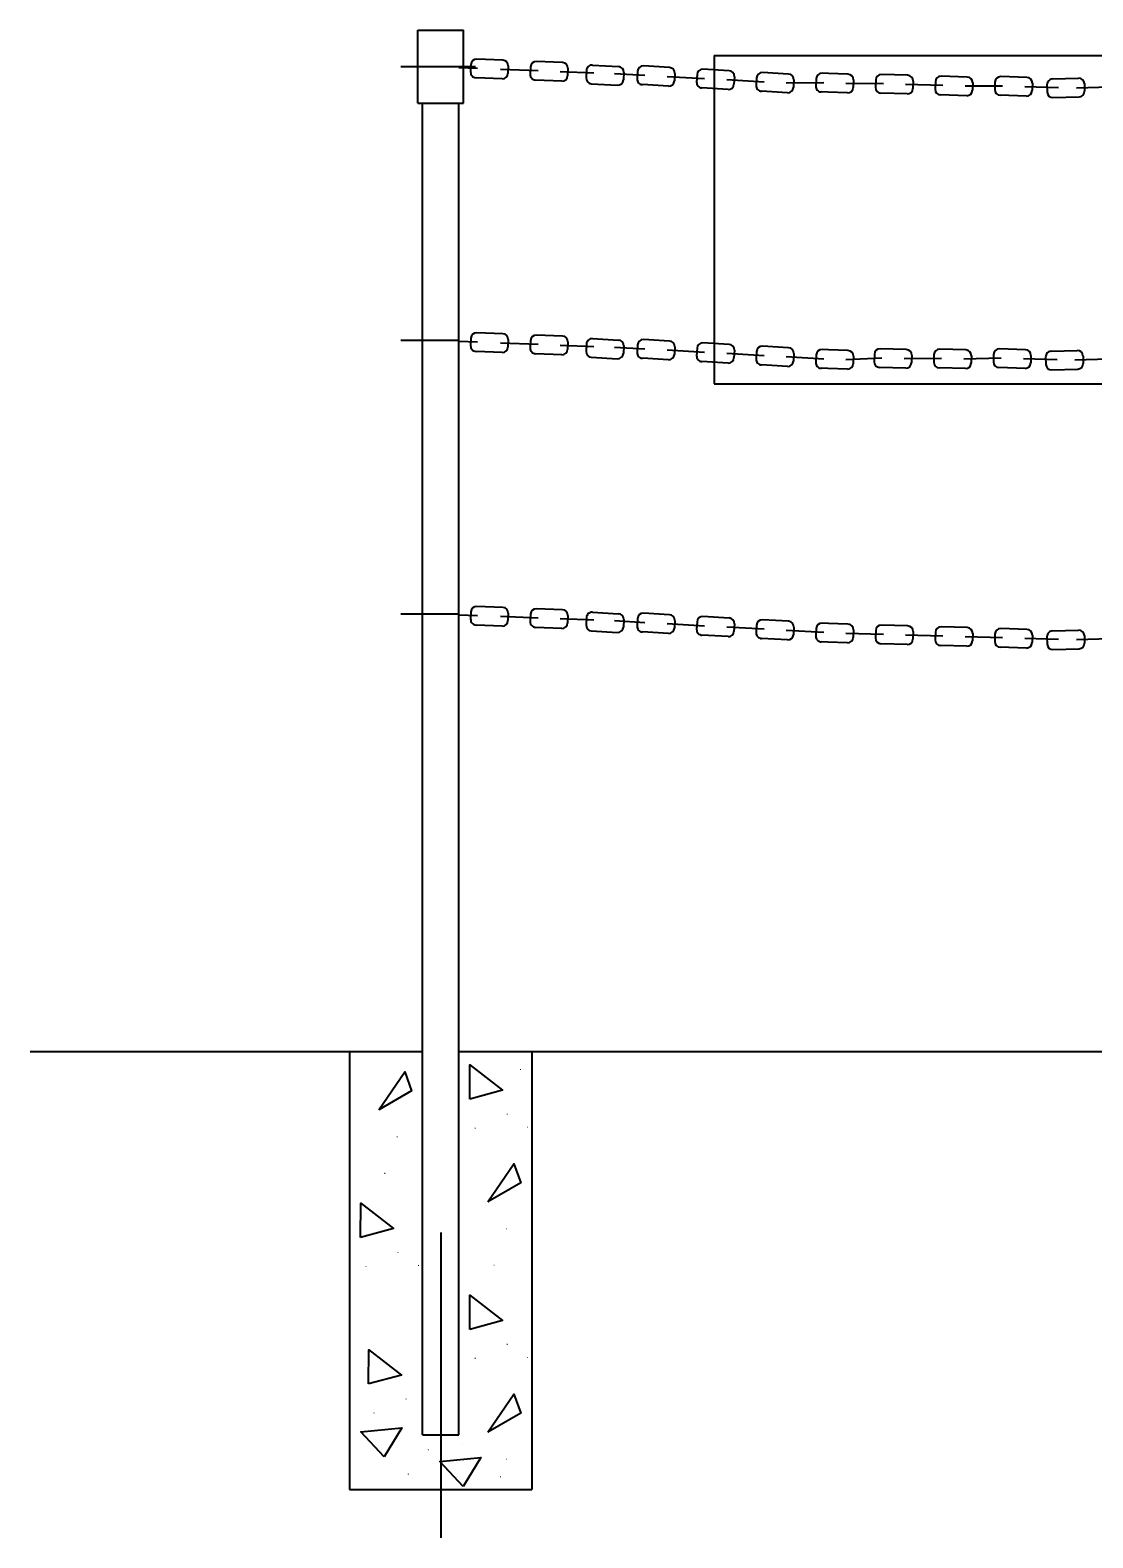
# Model space of a CAD drawing. Extents: x -710.5 to -627.8, y 628.4 to 673.9.
# Drawn here: x -709.49 to -704.64, y 652.34 to 659.23 of the extents above; entities that cross this region are included whole.
import ezdxf

# ---------------------------------------------------------------- set-up
doc = ezdxf.new("R2010")
doc.units = 0
doc.layers.add('es_DETAIL', color=7, linetype='Continuous')

msp = doc.modelspace()

# ---------------------------------------------------------------- linework, layer by layer
at = {"layer": 'es_DETAIL'}
for p, q in [((-707.7206, 658.8948), (-707.7206, 659.2281)), ((-707.7206, 659.2281), (-707.5122, 659.2281)), ((-707.5122, 658.8948), (-707.5122, 659.2281)), ((-706.3664, 659.1122), (-702.8664, 659.1122)), ((-706.3664, 659.1122), (-706.3664, 657.6122)), ((-707.7985, 659.0614), (-707.4584, 659.0614)), ((-707.4786, 659.0713), (-707.4799, 659.0371)), ((-707.3079, 659.0645), (-707.3093, 659.0304)), ((-707.2062, 659.0605), (-707.2075, 659.0264)), ((-707.0355, 659.0538), (-707.0369, 659.0196)), ((-706.9507, 659.0447), (-706.9526, 659.0106)), ((-706.7802, 659.0352), (-706.7821, 659.0011)), ((-706.7176, 659.0402), (-706.7195, 659.0061)), ((-706.5471, 659.0307), (-706.549, 658.9966)), ((-706.4454, 659.025), (-706.4473, 658.9909)), ((-706.2749, 659.0155), (-706.2768, 658.9814)), ((-706.1732, 659.0099), (-706.1751, 658.9758)), ((-706.0027, 659.0004), (-706.0046, 658.9663)), ((-705.901, 659.0071), (-705.9029, 658.973)), ((-705.7308, 659.0006), (-705.7318, 658.9665)), ((-705.629, 659.0007), (-705.63, 658.9666)), ((-705.4583, 658.9957), (-705.4593, 658.9616)), ((-705.3565, 658.9927), (-705.3575, 658.9586)), ((-705.1858, 658.9877), (-705.1868, 658.9536)), ((-705.084, 658.9909), (-705.085, 658.9567)), ((-704.9133, 658.9859), (-704.9143, 658.9517)), ((-704.8464, 658.9787), (-704.8454, 658.9446)), ((-704.6757, 658.9837), (-704.6747, 658.9496)), ((-707.7206, 658.8948), (-707.5122, 658.8948)), ((-707.6997, 652.8115), (-707.6997, 658.8948)), ((-707.5331, 652.8115), (-707.5331, 658.8948)), ((-707.7985, 657.8114), (-707.5331, 657.8114)), ((-707.4786, 657.8213), (-707.4799, 657.7871)), ((-707.3079, 657.8145), (-707.3093, 657.7804)), ((-707.2062, 657.8105), (-707.2075, 657.7764)), ((-707.0355, 657.8038), (-707.0369, 657.7696)), ((-706.9507, 657.7947), (-706.9526, 657.7606)), ((-706.7802, 657.7852), (-706.7821, 657.7511)), ((-706.7176, 657.7902), (-706.7195, 657.7561)), ((-706.5471, 657.7807), (-706.549, 657.7466)), ((-706.4454, 657.775), (-706.4473, 657.7409)), ((-706.2749, 657.7655), (-706.2768, 657.7314)), ((-706.1732, 657.7599), (-706.1751, 657.7258)), ((-706.0027, 657.7504), (-706.0046, 657.7163)), ((-705.901, 657.7447), (-705.9029, 657.7106)), ((-705.7308, 657.7383), (-705.7318, 657.7041)), ((-705.6352, 657.7476), (-705.6362, 657.7135)), ((-705.4645, 657.7426), (-705.4655, 657.7085)), ((-705.3627, 657.7458), (-705.3637, 657.7117)), ((-705.192, 657.7408), (-705.193, 657.7066)), ((-705.0901, 657.747), (-705.0912, 657.7129)), ((-704.9195, 657.742), (-704.9205, 657.7079)), ((-704.8525, 657.7349), (-704.8515, 657.7008)), ((-704.6818, 657.7399), (-704.6808, 657.7058)), ((-706.3664, 657.6122), (-702.8664, 657.6122)), ((-707.7985, 656.5614), (-707.5331, 656.5614)), ((-707.4786, 656.5713), (-707.4799, 656.5371)), ((-707.3079, 656.5645), (-707.3093, 656.5304)), ((-707.2062, 656.5605), (-707.2075, 656.5264)), ((-707.0355, 656.5538), (-707.0369, 656.5196)), ((-706.9507, 656.5447), (-706.9526, 656.5106)), ((-706.7802, 656.5352), (-706.7821, 656.5011)), ((-706.7176, 656.5402), (-706.7195, 656.5061)), ((-706.5471, 656.5307), (-706.549, 656.4966)), ((-706.4454, 656.525), (-706.4473, 656.4909)), ((-706.2749, 656.5155), (-706.2768, 656.4814)), ((-706.1732, 656.5099), (-706.1751, 656.4758)), ((-706.0027, 656.5004), (-706.0046, 656.4663)), ((-705.901, 656.4947), (-705.9029, 656.4606)), ((-705.7308, 656.4883), (-705.7318, 656.4541)), ((-705.629, 656.4853), (-705.63, 656.4511)), ((-705.4583, 656.4803), (-705.4593, 656.4461)), ((-705.3565, 656.4773), (-705.3575, 656.4431)), ((-705.1858, 656.4723), (-705.1868, 656.4381)), ((-705.084, 656.4693), (-705.085, 656.4351)), ((-704.9133, 656.4643), (-704.9143, 656.4301)), ((-704.8464, 656.4571), (-704.8454, 656.423)), ((-704.6757, 656.4621), (-704.6747, 656.428)), ((-709.4926, 654.5614), (-707.7985, 654.5614)), ((-708.46, 654.5614), (-707.6997, 654.5614)), ((-708.0331, 654.5614), (-708.0331, 652.5615)), ((-707.5331, 654.5614), (-701.6997, 654.5614)), ((-707.1997, 654.5614), (-707.1997, 652.5615)), ((-707.6997, 652.8115), (-707.5331, 652.8115)), ((-708.0331, 652.5615), (-707.1997, 652.5615))]:
    msp.add_line(p, q, dxfattribs=at)
for points in [[(-707.448, 659.0528), (-707.5331, 659.0562)], [(-707.3325, 659.0911), (-707.452, 659.0958)], [(-707.1715, 659.042), (-707.3428, 659.0488)], [(-707.0601, 659.0804), (-707.1796, 659.0851)], [(-706.9169, 659.032), (-707.0703, 659.038)], [(-706.9237, 659.0688), (-706.8043, 659.0622)], [(-706.5712, 659.0577), (-706.6906, 659.0644)], [(-706.299, 659.0425), (-706.4184, 659.0492)], [(-706.0268, 659.0274), (-706.1462, 659.034)], [(-705.7557, 659.027), (-705.8448, 659.0296), (-705.874, 659.0312)], [(-707.3359, 659.0058), (-707.4553, 659.0105)], [(-707.0635, 658.995), (-707.1829, 658.9998)], [(-706.9284, 658.9836), (-706.8091, 658.9769)], [(-706.6832, 659.0212), (-706.8227, 659.0289)], [(-706.576, 658.9724), (-706.6953, 658.9791)], [(-706.411, 659.006), (-706.5822, 659.0156)], [(-706.3038, 658.9573), (-706.4231, 658.9639)], [(-706.1388, 658.9909), (-706.31, 659.0004)], [(-705.8666, 658.988), (-706.0377, 658.9852)], [(-705.5941, 658.9826), (-705.7655, 658.9846)], [(-705.4831, 659.0221), (-705.6026, 659.0256)], [(-705.3216, 658.9746), (-705.4929, 658.9796)], [(-705.2106, 659.014), (-705.3301, 659.0176)], [(-705.0491, 658.9728), (-705.2204, 658.9716)], [(-704.9381, 659.0122), (-705.0576, 659.0157)], [(-704.7938, 658.9653), (-704.9479, 658.9698)], [(-704.8215, 659.0051), (-704.702, 659.0086)], [(-704.7123, 658.9653), (-704.5582, 658.9698)], [(-706.0316, 658.9421), (-706.1509, 658.9488)], [(-705.7582, 658.9416), (-705.8484, 658.9443), (-705.8787, 658.946)], [(-705.4857, 658.9367), (-705.6051, 658.9402)], [(-705.2131, 658.9287), (-705.3326, 658.9322)], [(-704.9406, 658.9269), (-705.0601, 658.9304)], [(-704.819, 658.9197), (-704.6995, 658.9233)], [(-707.448, 657.8028), (-707.5331, 657.8062)], [(-707.3325, 657.8411), (-707.452, 657.8458)], [(-707.1715, 657.792), (-707.3428, 657.7988)], [(-707.0601, 657.8304), (-707.1796, 657.8351)], [(-706.9237, 657.8188), (-706.8043, 657.8122)], [(-706.5712, 657.8077), (-706.6906, 657.8144)], [(-706.299, 657.7925), (-706.4184, 657.7992)], [(-707.3359, 657.7558), (-707.4553, 657.7605)], [(-707.0635, 657.745), (-707.1829, 657.7498)], [(-706.9169, 657.782), (-707.0703, 657.788)], [(-706.9284, 657.7336), (-706.8091, 657.7269)], [(-706.6832, 657.7712), (-706.8227, 657.7789)], [(-706.576, 657.7224), (-706.6953, 657.7291)], [(-706.411, 657.756), (-706.5822, 657.7656)], [(-706.1388, 657.7409), (-706.31, 657.7504)], [(-706.0268, 657.7774), (-706.1462, 657.784)], [(-705.8666, 657.7257), (-706.0377, 657.7352)], [(-705.7557, 657.7646), (-705.8448, 657.7673), (-705.874, 657.7689)], [(-705.6003, 657.7295), (-705.7655, 657.7222)], [(-705.4893, 657.769), (-705.6088, 657.7725)], [(-705.3278, 657.7277), (-705.4991, 657.7265)], [(-705.2168, 657.7671), (-705.3363, 657.7706)], [(-705.0552, 657.7289), (-705.2266, 657.7247)], [(-704.9443, 657.7684), (-705.0638, 657.7719)], [(-704.8, 657.7214), (-704.9541, 657.726)], [(-704.8277, 657.7613), (-704.7082, 657.7648)], [(-704.7185, 657.7214), (-704.5644, 657.726)], [(-706.3038, 657.7073), (-706.4231, 657.7139)], [(-706.0316, 657.6921), (-706.1509, 657.6988)], [(-705.7582, 657.6793), (-705.8484, 657.6819), (-705.8787, 657.6836)], [(-705.4918, 657.6836), (-705.6113, 657.6871)], [(-705.2193, 657.6818), (-705.3388, 657.6853)], [(-704.9468, 657.683), (-705.0663, 657.6865)], [(-704.8252, 657.6759), (-704.7057, 657.6794)], [(-707.448, 656.5528), (-707.5331, 656.5562)], [(-707.3325, 656.5911), (-707.452, 656.5958)], [(-707.0601, 656.5804), (-707.1796, 656.5851)], [(-706.9237, 656.5688), (-706.8043, 656.5622)], [(-706.5712, 656.5577), (-706.6906, 656.5644)], [(-707.3359, 656.5058), (-707.4553, 656.5105)], [(-707.1715, 656.542), (-707.3428, 656.5488)], [(-707.0635, 656.495), (-707.1829, 656.4998)], [(-706.9169, 656.532), (-707.0703, 656.538)], [(-706.9284, 656.4836), (-706.8091, 656.4769)], [(-706.6832, 656.5212), (-706.8227, 656.5289)], [(-706.411, 656.506), (-706.5822, 656.5156)], [(-706.299, 656.5425), (-706.4184, 656.5492)], [(-706.1388, 656.4909), (-706.31, 656.5004)], [(-706.0268, 656.5274), (-706.1462, 656.534)], [(-705.8666, 656.4757), (-706.0377, 656.4852)], [(-705.7557, 656.5146), (-705.8448, 656.5173), (-705.874, 656.5189)], [(-705.4831, 656.5066), (-705.6026, 656.5101)], [(-705.2106, 656.4986), (-705.3301, 656.5021)], [(-704.9381, 656.4906), (-705.0576, 656.4941)], [(-704.8215, 656.4835), (-704.702, 656.487)], [(-706.576, 656.4724), (-706.6953, 656.4791)], [(-706.3038, 656.4573), (-706.4231, 656.4639)], [(-706.0316, 656.4421), (-706.1509, 656.4488)], [(-705.7582, 656.4293), (-705.8484, 656.4319), (-705.8787, 656.4336)], [(-705.5941, 656.4672), (-705.7655, 656.4722)], [(-705.4857, 656.4213), (-705.6051, 656.4248)], [(-705.3216, 656.4592), (-705.4929, 656.4642)], [(-705.2131, 656.4133), (-705.3326, 656.4168)], [(-705.0491, 656.4512), (-705.2204, 656.4562)], [(-704.7938, 656.4437), (-704.9479, 656.4482)], [(-704.7123, 656.4437), (-704.5582, 656.4482)], [(-704.9406, 656.4053), (-705.0601, 656.4088)], [(-704.819, 656.3981), (-704.6995, 656.4017)], [(-707.6164, 653.7353), (-707.6164, 652.3403)]]:
    msp.add_lwpolyline(points, dxfattribs=at)
for points in [[(-707.4843, 654.3447), (-707.4831, 654.5008), (-707.3343, 654.3856)], [(-707.8999, 654.295), (-707.7812, 654.4692), (-707.7495, 654.3822)], [(-707.4012, 653.8751), (-707.2825, 654.0493), (-707.2509, 653.9622)], [(-707.9829, 653.7125), (-707.9817, 653.8687), (-707.833, 653.7535)], [(-707.4843, 653.2926), (-707.4831, 653.4487), (-707.3343, 653.3335)], [(-707.9464, 653.0431), (-707.9452, 653.1992), (-707.7965, 653.084)], [(-707.4012, 652.823), (-707.2825, 652.9972), (-707.2509, 652.9101)], [(-707.8745, 652.7102), (-707.9813, 652.824), (-707.7942, 652.8433)], [(-707.5137, 652.5749), (-707.6205, 652.6887), (-707.4334, 652.708)]]:
    msp.add_lwpolyline(points, close=True, dxfattribs=at)
for centre, start, end in [((-707.4543, 659.0361), 177.73808, 267.73808), ((-707.453, 659.0702), 87.73808, 177.73808), ((-707.3335, 659.0655), 357.73808, 87.73808), ((-707.1806, 659.0595), 87.73808, 177.73808), ((-707.0611, 659.0548), 357.73808, 87.73808), ((-706.9251, 659.0433), 86.81266, 176.81266), ((-706.8057, 659.0366), 356.81266, 86.81266), ((-706.692, 659.0388), 86.81265, 176.81265), ((-706.5727, 659.0321), 356.81265, 86.81265), ((-706.4198, 659.0236), 86.81265, 176.81265), ((-706.3005, 659.017), 356.81265, 86.81265), ((-706.1476, 659.0085), 86.81265, 176.81265), ((-705.8754, 659.0056), 86.81265, 176.81265), ((-707.3349, 659.0314), 267.73808, 357.73808), ((-707.1819, 659.0254), 177.73808, 267.73808), ((-707.0625, 659.0206), 267.73808, 357.73808), ((-706.927, 659.0092), 176.81266, 266.81266), ((-706.8076, 659.0025), 266.81266, 356.81266), ((-706.6939, 659.0047), 176.81265, 266.81265), ((-706.5746, 658.998), 266.81265, 356.81265), ((-706.4217, 658.9895), 176.81265, 266.81265), ((-706.3024, 658.9829), 266.81265, 356.81265), ((-706.1495, 658.9744), 176.81265, 266.81265), ((-706.0302, 658.9677), 266.81265, 356.81265), ((-706.0283, 659.0018), 356.81265, 86.81265), ((-705.8773, 658.9715), 176.81265, 266.81265), ((-705.7574, 658.9672), 268.31713, 358.31713), ((-705.7564, 659.0014), 358.31713, 88.31713), ((-705.6044, 658.9658), 178.31713, 268.31713), ((-705.6034, 659), 88.31713, 178.31713), ((-705.4839, 658.9964), 358.31713, 88.31713), ((-705.3309, 658.992), 88.31713, 178.31713), ((-705.2114, 658.9884), 358.31713, 88.31713), ((-705.0584, 658.9901), 88.31713, 178.31713), ((-704.9389, 658.9866), 358.31713, 88.31713), ((-704.8208, 658.9795), 91.68287, 181.68287), ((-704.7013, 658.983), 1.68287, 91.68287), ((-705.4849, 658.9623), 268.31713, 358.31713), ((-705.3319, 658.9578), 178.31713, 268.31713), ((-705.2124, 658.9543), 268.31713, 358.31713), ((-705.0594, 658.956), 178.31713, 268.31713), ((-704.9399, 658.9525), 268.31713, 358.31713), ((-704.8198, 658.9453), 181.68287, 271.68287), ((-704.7003, 658.9489), 271.68287, 1.68287), ((-707.453, 657.8202), 87.73808, 177.73808), ((-707.3335, 657.8155), 357.73808, 87.73808), ((-707.1806, 657.8095), 87.73808, 177.73808), ((-707.0611, 657.8048), 357.73808, 87.73808), ((-706.9251, 657.7933), 86.81266, 176.81266), ((-706.8057, 657.7866), 356.81266, 86.81266), ((-706.692, 657.7888), 86.81265, 176.81265), ((-706.5727, 657.7821), 356.81265, 86.81265), ((-706.4198, 657.7736), 86.81265, 176.81265), ((-706.3005, 657.767), 356.81265, 86.81265), ((-707.4543, 657.7861), 177.73808, 267.73808), ((-707.3349, 657.7814), 267.73808, 357.73808), ((-707.1819, 657.7754), 177.73808, 267.73808), ((-707.0625, 657.7706), 267.73808, 357.73808), ((-706.927, 657.7592), 176.81266, 266.81266), ((-706.8076, 657.7525), 266.81266, 356.81266), ((-706.6939, 657.7547), 176.81265, 266.81265), ((-706.5746, 657.748), 266.81265, 356.81265), ((-706.4217, 657.7395), 176.81265, 266.81265), ((-706.3024, 657.7329), 266.81265, 356.81265), ((-706.1495, 657.7244), 176.81265, 266.81265), ((-706.1476, 657.7585), 86.81265, 176.81265), ((-706.0283, 657.7518), 356.81265, 86.81265), ((-705.8754, 657.7433), 86.81265, 176.81265), ((-705.7564, 657.739), 358.31713, 88.31713), ((-705.6096, 657.7469), 88.31713, 178.31713), ((-705.4901, 657.7434), 358.31713, 88.31713), ((-705.3371, 657.745), 88.31713, 178.31713), ((-705.2176, 657.7415), 358.31713, 88.31713), ((-705.0645, 657.7463), 88.31713, 178.31713), ((-704.9451, 657.7428), 358.31713, 88.31713), ((-704.8269, 657.7357), 91.68287, 181.68287), ((-704.7075, 657.7392), 1.68287, 91.68287), ((-706.0302, 657.7177), 266.81265, 356.81265), ((-705.8773, 657.7092), 176.81265, 266.81265), ((-705.7574, 657.7049), 268.31713, 358.31713), ((-705.6106, 657.7127), 178.31713, 268.31713), ((-705.4911, 657.7092), 268.31713, 358.31713), ((-705.3381, 657.7109), 178.31713, 268.31713), ((-705.2186, 657.7074), 268.31713, 358.31713), ((-705.0655, 657.7122), 178.31713, 268.31713), ((-704.9461, 657.7086), 268.31713, 358.31713), ((-704.8259, 657.7015), 181.68287, 271.68287), ((-704.7064, 657.705), 271.68287, 1.68287), ((-707.453, 656.5702), 87.73808, 177.73808), ((-707.3335, 656.5655), 357.73808, 87.73808), ((-707.1806, 656.5595), 87.73808, 177.73808), ((-707.0611, 656.5548), 357.73808, 87.73808), ((-706.9251, 656.5433), 86.81266, 176.81266), ((-706.8057, 656.5366), 356.81266, 86.81266), ((-706.692, 656.5388), 86.81265, 176.81265), ((-706.5727, 656.5321), 356.81265, 86.81265), ((-707.4543, 656.5361), 177.73808, 267.73808), ((-707.3349, 656.5314), 267.73808, 357.73808), ((-707.1819, 656.5254), 177.73808, 267.73808), ((-707.0625, 656.5206), 267.73808, 357.73808), ((-706.927, 656.5092), 176.81266, 266.81266), ((-706.8076, 656.5025), 266.81266, 356.81266), ((-706.6939, 656.5047), 176.81265, 266.81265), ((-706.5746, 656.498), 266.81265, 356.81265), ((-706.4217, 656.4895), 176.81265, 266.81265), ((-706.4198, 656.5236), 86.81265, 176.81265), ((-706.3005, 656.517), 356.81265, 86.81265), ((-706.1476, 656.5085), 86.81265, 176.81265), ((-706.0283, 656.5018), 356.81265, 86.81265), ((-705.8754, 656.4933), 86.81265, 176.81265), ((-705.7564, 656.489), 358.31713, 88.31713), ((-705.6034, 656.4845), 88.31713, 178.31713), ((-705.4839, 656.481), 358.31713, 88.31713), ((-705.3309, 656.4765), 88.31713, 178.31713), ((-705.2114, 656.473), 358.31713, 88.31713), ((-705.0584, 656.4685), 88.31713, 178.31713), ((-704.9389, 656.465), 358.31713, 88.31713), ((-704.8208, 656.4579), 91.68287, 181.68287), ((-704.7013, 656.4614), 1.68287, 91.68287), ((-706.3024, 656.4829), 266.81265, 356.81265), ((-706.1495, 656.4744), 176.81265, 266.81265), ((-706.0302, 656.4677), 266.81265, 356.81265), ((-705.8773, 656.4592), 176.81265, 266.81265), ((-705.7574, 656.4549), 268.31713, 358.31713), ((-705.6044, 656.4504), 178.31713, 268.31713), ((-705.4849, 656.4469), 268.31713, 358.31713), ((-705.3319, 656.4424), 178.31713, 268.31713), ((-705.2124, 656.4389), 268.31713, 358.31713), ((-705.0594, 656.4344), 178.31713, 268.31713), ((-704.9399, 656.4309), 268.31713, 358.31713), ((-704.8198, 656.4237), 181.68287, 271.68287), ((-704.7003, 656.4273), 271.68287, 1.68287)]:
    msp.add_arc(centre, 0.0256, start, end, dxfattribs=at)

# ---------------------------------------------------------------- texts
for height, p in [(0.032, (-707.2576, 654.477)), (0.032, (-707.3191, 654.2738)), (0.032, (-707.4652, 654.2098)), (0.032, (-707.225, 654.2136)), (0.032, (-707.8214, 654.1693)), (0.032, (-707.8779, 654.0031)), (0.032, (-707.3228, 653.7494)), (0.032, (-707.8177, 653.6417)), (0.032, (-707.9639, 653.5777)), (0.032, (-707.7237, 653.5815)), (0.032, (-707.3793, 653.5832)), (0.032, (-707.3191, 653.2217)), (0.032, (-707.4652, 653.1577)), (0.032, (-707.225, 653.1616)), (0.032, (-707.7812, 652.9722)), (0.032, (-707.9274, 652.9082)), (0.00889, (-707.5187, 652.7672)), (0.032, (-707.3228, 652.6973)), (0.032, (-707.3489, 652.6163))]:
    msp.add_text('.', height=height, dxfattribs=at).set_placement(p)
for p in [(-707.6756, 652.7364), (-707.7676, 652.6258)]:
    msp.add_text('.', height=0.032, rotation=43.64786, dxfattribs=at).set_placement(p)

doc.saveas('drawing.dxf')
